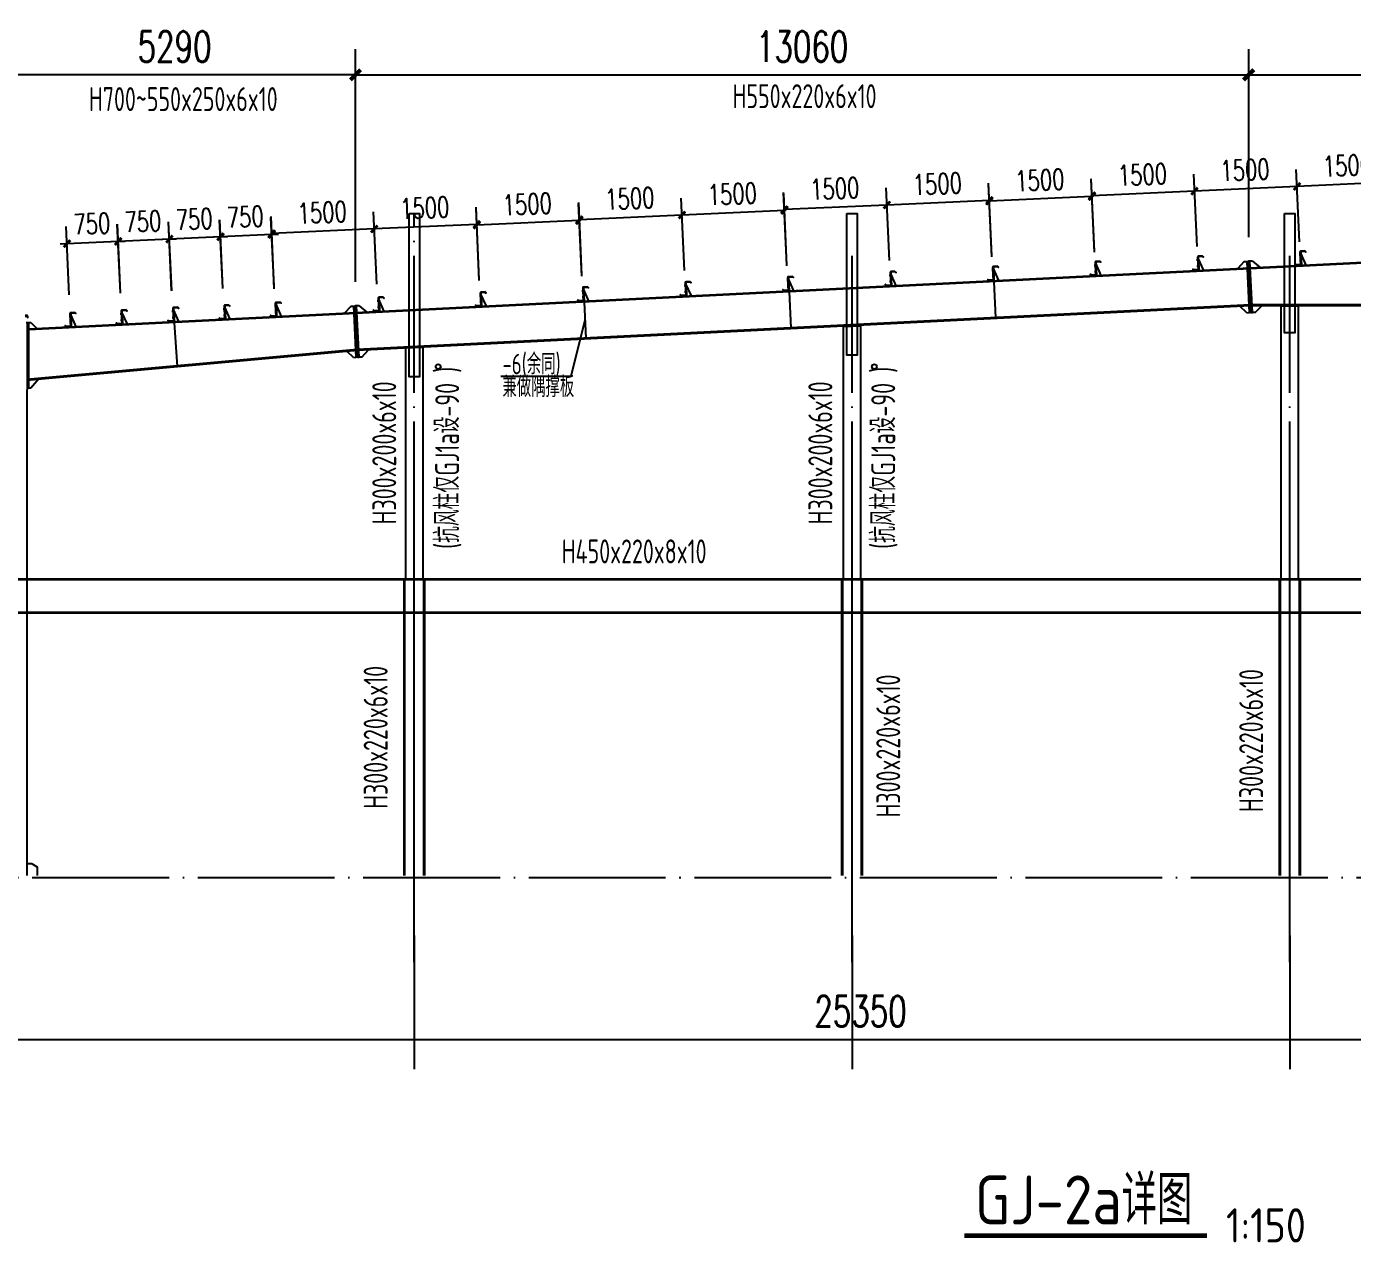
# Model space of a CAD drawing. Extents: x 180850 to 1399066, y 48356 to 327880.
# Drawn here: x 1297650 to 1317035, y 155174 to 172942 of the extents above; entities that cross this region are included whole.
import ezdxf

# ---------------------------------------------------------------- set-up
doc = ezdxf.new("R2010")
doc.units = 0
doc.header["$LTSCALE"] = 1000
doc.linetypes.add('DOTE', pattern=[2.42, 2, -0.2, 0.02, -0.2])
for name, color, linetype in [('ADIM', 3, 'Continuous'), ('AXIS', 3, 'Continuous'), ('DOTE', 1, 'Continuous'), ('GL', 150, 'Continuous'), ('GZ', 50, 'Continuous'), ('LT', 181, 'Continuous'), ('PZ', 202, 'Continuous'), ('TEXT', 7, 'Continuous'), ('天沟', 2, 'Continuous')]:
    doc.layers.add(name, color=color, linetype=linetype)
doc.styles.add('_TCH_DIM_T3', font='SIMPLEX', dxfattribs={"width": 0.705882, "bigfont": 'GBCBIG'})
doc.styles.get("Standard").update_dxf_attribs({"font": 'gbenor.shx', "bigfont": 'gbcbig.shx'})
doc.styles.add('TSSD_Norm', font='tssdeng.shx', dxfattribs={"bigfont": 'hztxt.shx'})
doc.dimstyles.new('_TCH_ARCH&&150', dxfattribs={"dimtxt": 446.25, "dimasz": 150, "dimexe": 375, "dimexo": 450, "dimgap": 189.375, "dimtad": 1, "dimdec": 0, "dimzin": 0, "dimdsep": 46, "dimtxsty": '_TCH_DIM_T3', "dimblk": 'ARCHTICK', "dimcen": 0.09, "dimclrd": 3, "dimclre": 3, "dimclrt": 7, "dimazin": 2, "dimtfac": 1, "dimtdec": 0, "dimtix": 1, "dimtmove": 2, "dimatfit": 3, "dimfxl": 1, "dimtolj": 1, "dimtzin": 0, "dimarcsym": 0})
doc.dimstyles.new('TCH_100_1', dxfattribs={"dimtxt": 297.5, "dimasz": 100, "dimexe": 250, "dimexo": 300, "dimgap": 126.25, "dimtad": 1, "dimdec": 0, "dimzin": 0, "dimdsep": 46, "dimtxsty": '_TCH_DIM_T3', "dimblk": 'ARCHTICK', "dimcen": 0.09, "dimclrd": 126, "dimclre": 126, "dimclrt": 7, "dimazin": 2, "dimtfac": 1, "dimtdec": 0, "dimtix": 1, "dimtmove": 2, "dimatfit": 3, "dimfxl": 1, "dimtolj": 1, "dimtzin": 0, "dimarcsym": 0})

# ---------------------------------------------------------------- blocks, each defined once
blk = doc.blocks.new('_ArchTick')
at = {"color": 0, "linetype": 'ByBlock', "const_width": 0.4}
blk.add_lwpolyline([(-0.5, -0.5), (0.5, 0.5)], dxfattribs=at)
blk = doc.blocks.new('*D1396')
at = {"color": 3, "linetype": 'ByBlock', "lineweight": -2, "transparency": 16777216}
for p, q in [((1302459, 169209), (1302459, 172612)), ((1315518, 169862), (1315518, 172612)), ((1302459, 172237), (1315518, 172237))]:
    blk.add_line(p, q, dxfattribs=at)
at = {"layer": 'Defpoints', "color": 0, "linetype": 'ByBlock', "transparency": 16777216}
for p in [(1315518, 172237), (1315518, 169412), (1302459, 168759)]:
    blk.add_point(p, dxfattribs=at)
at = {"color": 3, "linetype": 'ByBlock', "lineweight": -2, "transparency": 16777216, "xscale": 150, "yscale": 150, "zscale": 150, "rotation": 180}
blk.add_blockref('_ArchTick', (1302459, 172237), dxfattribs=at)
at = {"color": 3, "linetype": 'ByBlock', "lineweight": -2, "transparency": 16777216, "xscale": 150, "yscale": 150, "zscale": 150}
blk.add_blockref('_ArchTick', (1315518, 172237), dxfattribs=at)
at = {"color": 7, "linetype": 'ByBlock', "transparency": 16777216, "insert": (1308989, 172649), "char_height": 446.2, "attachment_point": 5, "style": '_TCH_DIM_T3'}
blk.add_mtext('\\A1;13060', dxfattribs=at)
blk = doc.blocks.new('*D1397')
at = {"color": 3, "linetype": 'ByBlock', "lineweight": -2, "transparency": 16777216}
for p, q in [((1315518, 169862), (1315518, 172612)), ((1322518, 170730), (1322518, 172612)), ((1315518, 172237), (1322518, 172237))]:
    blk.add_line(p, q, dxfattribs=at)
at = {"layer": 'Defpoints', "color": 0, "linetype": 'ByBlock', "transparency": 16777216}
for p in [(1322518, 172237), (1322518, 170280), (1315518, 169412)]:
    blk.add_point(p, dxfattribs=at)
at = {"color": 3, "linetype": 'ByBlock', "lineweight": -2, "transparency": 16777216, "xscale": 150, "yscale": 150, "zscale": 150, "rotation": 180}
blk.add_blockref('_ArchTick', (1315518, 172237), dxfattribs=at)
at = {"color": 3, "linetype": 'ByBlock', "lineweight": -2, "transparency": 16777216, "xscale": 150, "yscale": 150, "zscale": 150}
blk.add_blockref('_ArchTick', (1322518, 172237), dxfattribs=at)
at = {"color": 7, "linetype": 'ByBlock', "transparency": 16777216, "insert": (1319018, 172649), "char_height": 446.2, "attachment_point": 5, "style": '_TCH_DIM_T3'}
blk.add_mtext('\\A1;7000', dxfattribs=at)
blk = doc.blocks.new('*D1401')
at = {"color": 126, "linetype": 'ByBlock', "lineweight": -2, "transparency": 16777216}
for p, q in [((1316261, 169796), (1316213, 170855)), ((1317759, 169863), (1317711, 170922)), ((1317723, 170672), (1316224, 170605))]:
    blk.add_line(p, q, dxfattribs=at)
at = {"layer": 'Defpoints', "color": 0, "linetype": 'ByBlock', "transparency": 16777216}
for p in [(1316224, 170605), (1316274, 169497, 0), (1317773, 169564, 0)]:
    blk.add_point(p, dxfattribs=at)
at = {"color": 126, "linetype": 'ByBlock', "lineweight": -2, "transparency": 16777216}
for p, xscale, yscale, zscale, rotation in [((1316224, 170605), 99.99999999999999, 99.99999999999999, 99.99999999999999, 182.5815654334648), ((1317723, 170672), 100, 100, 100, 2.581565433464812)]:
    blk.add_blockref('_ArchTick', p, dxfattribs=dict(at, xscale=xscale, yscale=yscale, zscale=zscale, rotation=rotation))
at = {"color": 7, "linetype": 'ByBlock', "transparency": 16777216, "insert": (1316961, 170913), "char_height": 297.5, "attachment_point": 5, "rotation": 2.5816, "style": '_TCH_DIM_T3'}
blk.add_mtext('\\A1;1500', dxfattribs=at)
blk = doc.blocks.new('*D1403')
at = {"color": 126, "linetype": 'ByBlock', "lineweight": -2, "transparency": 16777216}
for p, q in [((1311764, 169579), (1311716, 170639)), ((1313262, 169646), (1313214, 170707)), ((1313226, 170457), (1311727, 170389))]:
    blk.add_line(p, q, dxfattribs=at)
at = {"layer": 'Defpoints', "color": 0, "linetype": 'ByBlock', "transparency": 16777216}
for p in [(1311727, 170389), (1311777, 169280, 0), (1313276, 169347, 0)]:
    blk.add_point(p, dxfattribs=at)
at = {"color": 126, "linetype": 'ByBlock', "lineweight": -2, "transparency": 16777216}
for p, xscale, yscale, zscale, rotation in [((1311727, 170389), 99.99999999999999, 99.99999999999999, 99.99999999999999, 182.5815654334648), ((1313226, 170457), 100, 100, 100, 2.581565433464812)]:
    blk.add_blockref('_ArchTick', p, dxfattribs=dict(at, xscale=xscale, yscale=yscale, zscale=zscale, rotation=rotation))
at = {"color": 7, "linetype": 'ByBlock', "transparency": 16777216, "insert": (1312464, 170698), "char_height": 297.5, "attachment_point": 5, "rotation": 2.5816, "style": '_TCH_DIM_T3'}
blk.add_mtext('\\A1;1500', dxfattribs=at)
blk = doc.blocks.new('*D1404')
at = {"color": 126, "linetype": 'ByBlock', "lineweight": -2, "transparency": 16777216}
for p, q in [((1311763, 169592), (1311715, 170652)), ((1310264, 169525), (1310217, 170584)), ((1311726, 170402), (1310228, 170334))]:
    blk.add_line(p, q, dxfattribs=at)
at = {"layer": 'Defpoints', "color": 0, "linetype": 'ByBlock', "transparency": 16777216}
for p in [(1310228, 170334), (1311777, 169293, 0), (1310278, 169226, 0)]:
    blk.add_point(p, dxfattribs=at)
at = {"color": 126, "linetype": 'ByBlock', "lineweight": -2, "transparency": 16777216}
for p, xscale, yscale, zscale, rotation in [((1310228, 170334), 99.99999999999999, 99.99999999999999, 99.99999999999999, 182.5815654334648), ((1311726, 170402), 100, 100, 100, 2.581565433464812)]:
    blk.add_blockref('_ArchTick', p, dxfattribs=dict(at, xscale=xscale, yscale=yscale, zscale=zscale, rotation=rotation))
at = {"color": 7, "linetype": 'ByBlock', "transparency": 16777216, "insert": (1310965, 170643), "char_height": 297.5, "attachment_point": 5, "rotation": 2.5816, "style": '_TCH_DIM_T3'}
blk.add_mtext('\\A1;1500', dxfattribs=at)
blk = doc.blocks.new('*D1405')
at = {"color": 126, "linetype": 'ByBlock', "lineweight": -2, "transparency": 16777216}
for p, q in [((1308766, 169459), (1308718, 170517)), ((1310264, 169525), (1310217, 170584)), ((1310228, 170334), (1308730, 170267))]:
    blk.add_line(p, q, dxfattribs=at)
at = {"layer": 'Defpoints', "color": 0, "linetype": 'ByBlock', "transparency": 16777216}
for p in [(1308730, 170267), (1308779, 169159, 0), (1310278, 169226, 0)]:
    blk.add_point(p, dxfattribs=at)
at = {"color": 126, "linetype": 'ByBlock', "lineweight": -2, "transparency": 16777216}
for p, xscale, yscale, zscale, rotation in [((1310228, 170334), 100, 100, 100, 2.581565433464812), ((1308730, 170267), 99.99999999999999, 99.99999999999999, 99.99999999999999, 182.5815654334648)]:
    blk.add_blockref('_ArchTick', p, dxfattribs=dict(at, xscale=xscale, yscale=yscale, zscale=zscale, rotation=rotation))
at = {"color": 7, "linetype": 'ByBlock', "transparency": 16777216, "insert": (1309466, 170575), "char_height": 297.5, "attachment_point": 5, "rotation": 2.5816, "style": '_TCH_DIM_T3'}
blk.add_mtext('\\A1;1500', dxfattribs=at)
blk = doc.blocks.new('*D1406')
at = {"color": 126, "linetype": 'ByBlock', "lineweight": -2, "transparency": 16777216}
for p, q in [((1307268, 169379), (1307220, 170436)), ((1308767, 169446), (1308719, 170504)), ((1308730, 170254), (1307232, 170187))]:
    blk.add_line(p, q, dxfattribs=at)
at = {"layer": 'Defpoints', "color": 0, "linetype": 'ByBlock', "transparency": 16777216}
for p in [(1307232, 170187), (1307282, 169079, 0), (1308780, 169146, 0)]:
    blk.add_point(p, dxfattribs=at)
at = {"color": 126, "linetype": 'ByBlock', "lineweight": -2, "transparency": 16777216}
for p, xscale, yscale, zscale, rotation in [((1307232, 170187), 99.99999999999999, 99.99999999999999, 99.99999999999999, 182.5815654334648), ((1308730, 170254), 100, 100, 100, 2.581565433464812)]:
    blk.add_blockref('_ArchTick', p, dxfattribs=dict(at, xscale=xscale, yscale=yscale, zscale=zscale, rotation=rotation))
at = {"color": 7, "linetype": 'ByBlock', "transparency": 16777216, "insert": (1307968, 170495), "char_height": 297.5, "attachment_point": 5, "rotation": 2.5816, "style": '_TCH_DIM_T3'}
blk.add_mtext('\\A1;1500', dxfattribs=at)
blk = doc.blocks.new('*D1407')
at = {"color": 126, "linetype": 'ByBlock', "lineweight": -2, "transparency": 16777216}
for p, q in [((1299022, 169053), (1298977, 170052)), ((1299772, 169082), (1299726, 170086)), ((1299738, 169836), (1298988, 169802)), ((1299738, 169836), (1299837, 169840)), ((1298988, 169802), (1298888, 169798))]:
    blk.add_line(p, q, dxfattribs=at)
at = {"layer": 'Defpoints', "color": 0, "linetype": 'ByBlock', "transparency": 16777216}
for p in [(1298988, 169802), (1299036, 168754, 0), (1299785, 168782, 0)]:
    blk.add_point(p, dxfattribs=at)
at = {"color": 126, "linetype": 'ByBlock', "lineweight": -2, "transparency": 16777216, "xscale": 100, "yscale": 100, "zscale": 100}
for p, rotation in [((1298988, 169802), 2.58156543513405), ((1299738, 169836), 182.581565435134)]:
    blk.add_blockref('_ArchTick', p, dxfattribs=dict(at, rotation=rotation))
at = {"color": 7, "linetype": 'ByBlock', "transparency": 16777216, "insert": (1299351, 170094), "char_height": 297.5, "attachment_point": 5, "rotation": 2.5816, "style": '_TCH_DIM_T3'}
blk.add_mtext('\\A1;750', dxfattribs=at)
blk = doc.blocks.new('*D1408')
at = {"color": 126, "linetype": 'ByBlock', "lineweight": -2, "transparency": 16777216}
for p, q in [((1298275, 169020), (1298230, 170018)), ((1299025, 169048), (1298979, 170052)), ((1298241, 169768), (1298141, 169764)), ((1298991, 169802), (1298241, 169768)), ((1298991, 169802), (1299091, 169807))]:
    blk.add_line(p, q, dxfattribs=at)
at = {"layer": 'Defpoints', "color": 0, "linetype": 'ByBlock', "transparency": 16777216}
for p in [(1298241, 169768), (1298289, 168720, 0), (1299038, 168748, 0)]:
    blk.add_point(p, dxfattribs=at)
at = {"color": 126, "linetype": 'ByBlock', "lineweight": -2, "transparency": 16777216, "xscale": 100, "yscale": 100, "zscale": 100}
for p, rotation in [((1298241, 169768), 2.58156543513405), ((1298991, 169802), 182.581565435134)]:
    blk.add_blockref('_ArchTick', p, dxfattribs=dict(at, rotation=rotation))
at = {"color": 7, "linetype": 'ByBlock', "transparency": 16777216, "insert": (1298604, 170060), "char_height": 297.5, "attachment_point": 5, "rotation": 2.5816, "style": '_TCH_DIM_T3'}
blk.add_mtext('\\A1;750', dxfattribs=at)
blk = doc.blocks.new('*D1409')
at = {"color": 3, "linetype": 'ByBlock', "lineweight": -2, "transparency": 16777216}
for p, q in [((1297168, 169565), (1297168, 172612)), ((1302459, 169209), (1302459, 172612)), ((1302459, 172237), (1297168, 172237))]:
    blk.add_line(p, q, dxfattribs=at)
at = {"layer": 'Defpoints', "color": 0, "linetype": 'ByBlock', "transparency": 16777216}
for p in [(1297168, 172237), (1297168, 169115), (1302459, 168759)]:
    blk.add_point(p, dxfattribs=at)
at = {"color": 3, "linetype": 'ByBlock', "lineweight": -2, "transparency": 16777216, "xscale": 150, "yscale": 150, "zscale": 150, "rotation": 180}
blk.add_blockref('_ArchTick', (1297168, 172237), dxfattribs=at)
at = {"color": 3, "linetype": 'ByBlock', "lineweight": -2, "transparency": 16777216, "xscale": 150, "yscale": 150, "zscale": 150}
blk.add_blockref('_ArchTick', (1302459, 172237), dxfattribs=at)
at = {"color": 7, "linetype": 'ByBlock', "transparency": 16777216, "insert": (1299814, 172649), "char_height": 446.2, "attachment_point": 5, "style": '_TCH_DIM_T3'}
blk.add_mtext('\\A1;5290', dxfattribs=at)
blk = doc.blocks.new('*D1410')
at = {"color": 126, "linetype": 'ByBlock', "lineweight": -2, "transparency": 16777216}
for p, q in [((1314762, 169728), (1314714, 170787)), ((1316261, 169795), (1316213, 170855)), ((1316224, 170605), (1314726, 170537))]:
    blk.add_line(p, q, dxfattribs=at)
at = {"layer": 'Defpoints', "color": 0, "linetype": 'ByBlock', "transparency": 16777216}
for p in [(1314726, 170537), (1316274, 169495, 0), (1314776, 169429, 0)]:
    blk.add_point(p, dxfattribs=at)
at = {"color": 126, "linetype": 'ByBlock', "lineweight": -2, "transparency": 16777216, "xscale": 100, "yscale": 100, "zscale": 100}
for p, rotation in [((1314726, 170537), 182.581565435134), ((1316224, 170605), 2.581565435134037)]:
    blk.add_blockref('_ArchTick', p, dxfattribs=dict(at, rotation=rotation))
at = {"color": 7, "linetype": 'ByBlock', "transparency": 16777216, "insert": (1315463, 170846), "char_height": 297.5, "attachment_point": 5, "rotation": 2.5816, "style": '_TCH_DIM_T3'}
blk.add_mtext('\\A1;1500', dxfattribs=at)
blk = doc.blocks.new('*D1411')
at = {"color": 126, "linetype": 'ByBlock', "lineweight": -2, "transparency": 16777216}
for p, q in [((1314762, 169728), (1314714, 170787)), ((1313264, 169661), (1313216, 170719)), ((1314726, 170537), (1313227, 170470))]:
    blk.add_line(p, q, dxfattribs=at)
at = {"layer": 'Defpoints', "color": 0, "linetype": 'ByBlock', "transparency": 16777216}
for p in [(1313227, 170470), (1313277, 169362, 0), (1314776, 169429, 0)]:
    blk.add_point(p, dxfattribs=at)
at = {"color": 126, "linetype": 'ByBlock', "lineweight": -2, "transparency": 16777216, "xscale": 100, "yscale": 100, "zscale": 100}
for p, rotation in [((1314726, 170537), 2.581565435134037), ((1313227, 170470), 182.581565435134)]:
    blk.add_blockref('_ArchTick', p, dxfattribs=dict(at, rotation=rotation))
at = {"color": 7, "linetype": 'ByBlock', "transparency": 16777216, "insert": (1313964, 170778), "char_height": 297.5, "attachment_point": 5, "rotation": 2.5816, "style": '_TCH_DIM_T3'}
blk.add_mtext('\\A1;1500', dxfattribs=at)
blk = doc.blocks.new('A$C3A585300')
at = {"layer": 'LT', "color": 1, "linetype": 'Continuous'}
for p, q in [((98, 153, -5), (58, 151, -5)), ((98, 153, -5), (58, 151, -5)), ((103, 62, -5), (63, 60, -5)), ((103, 62, -5), (63, 60, -5))]:
    blk.add_line(p, q, dxfattribs=at)
at = {"layer": 'LT', "elevation": -5}
blk.add_lwpolyline([(76, 197, -0.414214), (85, 207), (141, 210), (155, 197), (157, 199), (142, 213), (82, 210, 0.414214), (72, 200), (81, 23, -0.414214), (72, 12), (16, 10), (2, 22), (0, 20), (15, 6), (75, 9, 0.414214), (84, 20), (76, 197)], format="xyb", dxfattribs=at)
at = {"layer": 'LT', "elevation": -1}
for points in [[(76, 192), (82, 192), (91, 0), (85, 0)], [(82, 182), (91, 0), (161, 4)]]:
    blk.add_lwpolyline(points, close=True, dxfattribs=at)
at = {"layer": 'LT', "color": 1, "linetype": 'Continuous'}
for points in [[(75, 140, -5), (74, 164, -5), (84, 140, -5), (83, 165, -5)], [(75, 140, -5), (74, 164, -5), (84, 140, -5), (83, 165, -5)], [(79, 73, -5), (80, 48, -5), (88, 73, -5), (89, 49, -5)], [(79, 73, -5), (80, 48, -5), (88, 73, -5), (89, 49, -5)]]:
    blk.add_solid(points, dxfattribs=at)
blk = doc.blocks.new('*D1370')
at = {"color": 126, "linetype": 'ByBlock', "lineweight": -2, "transparency": 16777216}
for p, q in [((1304269, 169229), (1304222, 170288)), ((1305768, 169296), (1305720, 170356)), ((1305731, 170106), (1304233, 170039))]:
    blk.add_line(p, q, dxfattribs=at)
at = {"layer": 'Defpoints', "color": 0, "linetype": 'ByBlock', "transparency": 16777216}
for p in [(1304233, 170039), (1304283, 168929, 0), (1305781, 168996, 0)]:
    blk.add_point(p, dxfattribs=at)
at = {"color": 126, "linetype": 'ByBlock', "lineweight": -2, "transparency": 16777216}
for p, xscale, yscale, zscale, rotation in [((1304233, 170039), 99.99999999999999, 99.99999999999999, 99.99999999999999, 182.5815654334648), ((1305731, 170106), 100, 100, 100, 2.581565433464812)]:
    blk.add_blockref('_ArchTick', p, dxfattribs=dict(at, xscale=xscale, yscale=yscale, zscale=zscale, rotation=rotation))
at = {"color": 7, "linetype": 'ByBlock', "transparency": 16777216, "insert": (1304970, 170347), "char_height": 297.5, "attachment_point": 5, "rotation": 2.5816, "style": '_TCH_DIM_T3'}
blk.add_mtext('\\A1;1500', dxfattribs=at)
blk = doc.blocks.new('*D1371')
at = {"color": 126, "linetype": 'ByBlock', "lineweight": -2, "transparency": 16777216}
for p, q in [((1302770, 169175), (1302723, 170234)), ((1304269, 169242), (1304221, 170301)), ((1304232, 170051), (1302734, 169984))]:
    blk.add_line(p, q, dxfattribs=at)
at = {"layer": 'Defpoints', "color": 0, "linetype": 'ByBlock', "transparency": 16777216}
for p in [(1302734, 169984), (1302784, 168875, 0), (1304282, 168942, 0)]:
    blk.add_point(p, dxfattribs=at)
at = {"color": 126, "linetype": 'ByBlock', "lineweight": -2, "transparency": 16777216}
for p, xscale, yscale, zscale, rotation in [((1302734, 169984), 99.99999999999999, 99.99999999999999, 99.99999999999999, 182.5815654334648), ((1304232, 170051), 100, 100, 100, 2.581565433464812)]:
    blk.add_blockref('_ArchTick', p, dxfattribs=dict(at, xscale=xscale, yscale=yscale, zscale=zscale, rotation=rotation))
at = {"color": 7, "linetype": 'ByBlock', "transparency": 16777216, "insert": (1303471, 170292), "char_height": 297.5, "attachment_point": 5, "rotation": 2.5816, "style": '_TCH_DIM_T3'}
blk.add_mtext('\\A1;1500', dxfattribs=at)
blk = doc.blocks.new('*D1372')
at = {"color": 126, "linetype": 'ByBlock', "lineweight": -2, "transparency": 16777216}
for p, q in [((1302770, 169175), (1302723, 170234)), ((1301272, 169108), (1301224, 170166)), ((1302734, 169984), (1301235, 169916))]:
    blk.add_line(p, q, dxfattribs=at)
at = {"layer": 'Defpoints', "color": 0, "linetype": 'ByBlock', "transparency": 16777216}
for p in [(1301235, 169916), (1302784, 168875, 0), (1301285, 168808, 0)]:
    blk.add_point(p, dxfattribs=at)
at = {"color": 126, "linetype": 'ByBlock', "lineweight": -2, "transparency": 16777216}
for p, xscale, yscale, zscale, rotation in [((1302734, 169984), 100, 100, 100, 2.581565433464812), ((1301235, 169916), 99.99999999999999, 99.99999999999999, 99.99999999999999, 182.5815654334648)]:
    blk.add_blockref('_ArchTick', p, dxfattribs=dict(at, xscale=xscale, yscale=yscale, zscale=zscale, rotation=rotation))
at = {"color": 7, "linetype": 'ByBlock', "transparency": 16777216, "insert": (1301972, 170225), "char_height": 297.5, "attachment_point": 5, "rotation": 2.5816, "style": '_TCH_DIM_T3'}
blk.add_mtext('\\A1;1500', dxfattribs=at)
blk = doc.blocks.new('*D1373')
at = {"color": 126, "linetype": 'ByBlock', "lineweight": -2, "transparency": 16777216}
for p, q in [((1307268, 169378), (1307220, 170436)), ((1305770, 169311), (1305722, 170369)), ((1307232, 170187), (1305733, 170119))]:
    blk.add_line(p, q, dxfattribs=at)
at = {"layer": 'Defpoints', "color": 0, "linetype": 'ByBlock', "transparency": 16777216}
for p in [(1305733, 170119), (1307282, 169078, 0), (1305783, 169011, 0)]:
    blk.add_point(p, dxfattribs=at)
at = {"color": 126, "linetype": 'ByBlock', "lineweight": -2, "transparency": 16777216, "xscale": 100, "yscale": 100, "zscale": 100}
for p, rotation in [((1307232, 170187), 2.581565435134037), ((1305733, 170119), 182.581565435134)]:
    blk.add_blockref('_ArchTick', p, dxfattribs=dict(at, rotation=rotation))
at = {"color": 7, "linetype": 'ByBlock', "transparency": 16777216, "insert": (1306470, 170428), "char_height": 297.5, "attachment_point": 5, "rotation": 2.5816, "style": '_TCH_DIM_T3'}
blk.add_mtext('\\A1;1500', dxfattribs=at)
blk = doc.blocks.new('*D1366')
at = {"color": 126, "linetype": 'ByBlock', "lineweight": -2, "transparency": 16777216}
for p, q in [((1300518, 169121), (1300473, 170119)), ((1301268, 169149), (1301222, 170153)), ((1300484, 169870), (1300385, 169865)), ((1301234, 169903), (1300484, 169870)), ((1301234, 169903), (1301334, 169908))]:
    blk.add_line(p, q, dxfattribs=at)
at = {"layer": 'Defpoints', "color": 0, "linetype": 'ByBlock', "transparency": 16777216}
for p in [(1300484, 169870), (1301281, 168850, 0), (1300532, 168821, 0)]:
    blk.add_point(p, dxfattribs=at)
at = {"color": 126, "linetype": 'ByBlock', "lineweight": -2, "transparency": 16777216, "xscale": 100, "yscale": 100, "zscale": 100}
for p, rotation in [((1300484, 169870), 2.58156543513405), ((1301234, 169903), 182.581565435134)]:
    blk.add_blockref('_ArchTick', p, dxfattribs=dict(at, rotation=rotation))
at = {"color": 7, "linetype": 'ByBlock', "transparency": 16777216, "insert": (1300847, 170161), "char_height": 297.5, "attachment_point": 5, "rotation": 2.5816, "style": '_TCH_DIM_T3'}
blk.add_mtext('\\A1;750', dxfattribs=at)
blk = doc.blocks.new('*D1367')
at = {"color": 126, "linetype": 'ByBlock', "lineweight": -2, "transparency": 16777216}
for p, q in [((1299771, 169087), (1299726, 170086)), ((1300521, 169116), (1300476, 170119)), ((1299738, 169836), (1299638, 169831)), ((1300487, 169870), (1299738, 169836)), ((1300487, 169870), (1300587, 169874))]:
    blk.add_line(p, q, dxfattribs=at)
at = {"layer": 'Defpoints', "color": 0, "linetype": 'ByBlock', "transparency": 16777216}
for p in [(1299738, 169836), (1299785, 168788, 0), (1300534, 168816, 0)]:
    blk.add_point(p, dxfattribs=at)
at = {"color": 126, "linetype": 'ByBlock', "lineweight": -2, "transparency": 16777216, "xscale": 100, "yscale": 100, "zscale": 100}
for p, rotation in [((1299738, 169836), 2.58156543513405), ((1300487, 169870), 182.581565435134)]:
    blk.add_blockref('_ArchTick', p, dxfattribs=dict(at, rotation=rotation))
at = {"color": 7, "linetype": 'ByBlock', "transparency": 16777216, "insert": (1300100, 170127), "char_height": 297.5, "attachment_point": 5, "rotation": 2.5816, "style": '_TCH_DIM_T3'}
blk.add_mtext('\\A1;750', dxfattribs=at)
blk = doc.blocks.new('*D1415')
at = {"color": 3, "lineweight": -2, "transparency": 16777216}
for p, q in [((1297168, 160084), (1297168, 157766)), ((1322518, 160059), (1322518, 157766)), ((1297168, 158141), (1322518, 158141))]:
    blk.add_line(p, q, dxfattribs=at)
at = {"layer": 'Defpoints', "color": 0, "transparency": 16777216}
for p in [(1297168, 160534), (1322518, 160509, -1), (1322518, 158141)]:
    blk.add_point(p, dxfattribs=at)
at = {"color": 3, "lineweight": -2, "transparency": 16777216, "xscale": 150, "yscale": 150, "zscale": 150, "rotation": 180}
blk.add_blockref('_ArchTick', (1297168, 158141), dxfattribs=at)
at = {"color": 3, "lineweight": -2, "transparency": 16777216, "xscale": 150, "yscale": 150, "zscale": 150}
blk.add_blockref('_ArchTick', (1322518, 158141), dxfattribs=at)
at = {"color": 7, "transparency": 16777216, "insert": (1309843, 158553), "char_height": 446.2, "attachment_point": 5, "style": '_TCH_DIM_T3'}
blk.add_mtext('\\A1;25350', dxfattribs=at)

msp = doc.modelspace()

# ---------------------------------------------------------------- linework, layer by layer
for p, q in [((1315545.92, 168862.39, -0.86), (1315518.45, 169411.7, -0.86)), ((1308797.83, 169063.65, -0.86), (1308824.1, 168538.3, -0.65)), ((1311791.31, 169213.33, -0.86), (1311817.58, 168687.99, -1.03)), ((1305801.35, 168913.83, -0.86), (1305827.62, 168388.47, -0.28)), ((1302486.13, 168209.4, -0.86), (1302458.66, 168758.71, -0.86)), ((1299810.17, 168614.27, -0.86), (1299851.1, 167973.81, -0.86))]:
    msp.add_line(p, q)
for centre in [(1303668.7, 167971.46, 3.21), (1310044.2, 167971.46, 3.21)]:
    msp.add_circle(centre, 36.59)
at = {"layer": 'ADIM', "const_width": 70, "elevation": 7.88}
msp.add_lwpolyline([(1311360.76, 155273), (1314906.24, 155273)], dxfattribs=at)
at = {"layer": 'AXIS'}
for p, q in [((1305814.48, 168651.15, -0.57), (1305609.72, 167828.37, -20.55)), ((1305609.72, 167828.37, -20.55), (1304583.63, 167828.37, -20.55)), ((1303318.45, 159658.7, -0.86), (1303318.45, 157707.26, -0.86)), ((1309718.45, 159658.7, -0.86), (1309718.45, 157707.26, -0.86)), ((1316118.45, 159658.7, -0.86), (1316118.45, 157707.26, -0.86))]:
    msp.add_line(p, q, dxfattribs=at)
at = {"layer": 'DOTE', "linetype": 'DOTE'}
for p, q in [((1303318.45, 160329, -0.82), (1303318.45, 170216.17, -0.82)), ((1309718.45, 160329, -0.82), (1309718.45, 169691, -0.82)), ((1316118.45, 160329, -0.82), (1316118.45, 169691, -0.82)), ((1295313.41, 160508.7, -0.86), (1349331.5, 160508.7, -0.86))]:
    msp.add_line(p, q, dxfattribs=at)
at = {"layer": 'DOTE'}
for p, q in [((1303318.46, 159268.7, -1.72), (1303318.45, 165232.86, -0.86)), ((1309718.46, 159268.7, -1.72), (1309718.45, 165232.86, -0.86)), ((1316118.45, 159268.7, -1), (1316118.45, 165232.86, -0.14))]:
    msp.add_line(p, q, dxfattribs=at)
at = {"layer": 'GL'}
for p, q in [((1322518.45, 169761.7, -0.86), (1297684.54, 168520.01, -0.86)), ((1322518.45, 169749.69, -0.86), (1297684.54, 168507.99, -0.86)), ((1315545.32, 168874.39, -1.5), (1302485.53, 168221.35, 0.14)), ((1315545.92, 168862.39, -1.5), (1302486.13, 168209.4, 0.14)), ((1322291.15, 168872.23, -4.17), (1315545.3, 168874.84, -0.11)), ((1322291.15, 168861.04, -2.92), (1315545.92, 168862.39, -0.86)), ((1302484.65, 168221.31, -0.86), (1297654.54, 167782.83, 7.33)), ((1302484.65, 168221.31, -0.86), (1297654.54, 167782.83, 7.33)), ((1302486.13, 168209.4, -0.86), (1297654.54, 167770.74, 7.33)), ((1302486.13, 168209.4, -0.86), (1297654.54, 167770.74, 7.33)), ((1322518.49, 164868.72, -1.05), (1297172.45, 164868.7, 0.89)), ((1322518.5, 164858.72, -1.05), (1297172.45, 164858.7, 0.89)), ((1322518.5, 164378.72, -1.05), (1297172.46, 164378.7, 0.89)), ((1322518.49, 164368.72, -1.05), (1297172.46, 164368.7, 0.89))]:
    msp.add_line(p, q, dxfattribs=at)
at = {"layer": 'GZ'}
for p, q in [((1297658.45, 160533.7, 3.16), (1297658.54, 167610, -0.57)), ((1297658.45, 160533.7, 3.16), (1297658.54, 167610, -0.57)), ((1303168.46, 160533.7, 2.3), (1303168.45, 164868.71, 3.68)), ((1303182.46, 160533.7, 2.3), (1303182.45, 164868.71, 3.72)), ((1303454.45, 164868.71, -0.86), (1303454.46, 160533.7, -1.71)), ((1303468.45, 164868.71, -0.86), (1303468.46, 160533.7, -1.71)), ((1309568.46, 160533.7, 2.3), (1309568.45, 164868.71, 3.68)), ((1309582.46, 160533.7, 2.3), (1309582.45, 164868.71, 3.72)), ((1309854.45, 164868.71, -0.86), (1309854.46, 160533.7, -1.71)), ((1309868.45, 164868.71, -0.86), (1309868.46, 160533.7, -1.71)), ((1315968.45, 160533.7, 3.02), (1315968.45, 164868.71, 4.4)), ((1315982.45, 160533.7, 3.02), (1315982.45, 164868.71, 4.44)), ((1316254.45, 164868.71, -0.14), (1316254.45, 160533.7, -1)), ((1316268.45, 164868.71, -0.14), (1316268.45, 160533.7, -1))]:
    msp.add_line(p, q, dxfattribs=at)
at = {"layer": 'GZ', "elevation": 0.04}
for points in [[(1303243.48, 170208.64), (1303393.48, 170208.64), (1303393.48, 167824.23), (1303243.48, 167824.23)], [(1309643.48, 170208.64), (1309793.48, 170208.64), (1309793.48, 168137.73), (1309643.48, 168137.73)], [(1316043.48, 170208.64), (1316193.48, 170208.64), (1316193.48, 168464.73), (1316043.48, 168464.73)]]:
    msp.add_lwpolyline(points, close=True, dxfattribs=at)
for points in [[(1315993.77, 164868.71), (1315994.04, 168862.56), (1316242.92, 168862.51), (1316243.18, 164868.71)], [(1309593.5, 164868.71), (1309593.52, 168558.53), (1309843.48, 168570.51), (1309843.48, 164868.71)], [(1303193.5, 164868.7), (1303193.52, 168245.03), (1303443.48, 168257.01), (1303443.48, 164868.7)]]:
    msp.add_lwpolyline(points, dxfattribs=at)
at = {"layer": 'LT', "linetype": 'Continuous'}
for p, q in [((1313298.6, 169453.16, -4.86), (1313258.75, 169451.17, -4.86)), ((1313298.6, 169453.16, -4.86), (1313258.75, 169451.17, -4.86)), ((1314796.73, 169528.07, -4.86), (1314756.88, 169526.07, -4.86)), ((1314796.73, 169528.07, -4.86), (1314756.88, 169526.07, -4.86)), ((1314801.3, 169436.66, -4.86), (1314761.45, 169434.67, -4.86)), ((1314801.3, 169436.66, -4.86), (1314761.45, 169434.67, -4.86)), ((1316294.86, 169602.97, -4.86), (1316255.01, 169600.98, -4.86)), ((1316294.86, 169602.97, -4.86), (1316255.01, 169600.98, -4.86)), ((1316299.43, 169511.57, -4.86), (1316259.58, 169509.57, -4.86)), ((1316299.43, 169511.57, -4.86), (1316259.58, 169509.57, -4.86)), ((1310302.35, 169303.35, -4.86), (1310262.49, 169301.35, -4.86)), ((1310302.35, 169303.35, -4.86), (1310262.49, 169301.35, -4.86)), ((1311800.48, 169378.25, -4.86), (1311760.62, 169376.26, -4.86)), ((1311800.48, 169378.25, -4.86), (1311760.62, 169376.26, -4.86)), ((1311805.05, 169286.85, -4.86), (1311765.19, 169284.85, -4.86)), ((1311805.05, 169286.85, -4.86), (1311765.19, 169284.85, -4.86)), ((1313303.18, 169361.75, -4.86), (1313263.32, 169359.76, -4.86)), ((1313303.18, 169361.75, -4.86), (1313263.32, 169359.76, -4.86)), ((1308804.22, 169228.44, -4.86), (1308764.36, 169226.45, -4.86)), ((1308804.22, 169228.44, -4.86), (1308764.36, 169226.45, -4.86)), ((1308808.79, 169137.03, -4.86), (1308768.93, 169135.04, -4.86)), ((1308808.79, 169137.03, -4.86), (1308768.93, 169135.04, -4.86)), ((1310306.92, 169211.94, -4.86), (1310267.06, 169209.95, -4.86)), ((1310306.92, 169211.94, -4.86), (1310267.06, 169209.95, -4.86))]:
    msp.add_line(p, q, dxfattribs=at)
at = {"layer": 'LT', "elevation": -4.86}
for points in [[(1316272.54, 169646.65, -0.41421356), (1316282.03, 169657.14), (1316337.72, 169659.92), (1316351.84, 169647.15), (1316353.85, 169649.37), (1316338.81, 169662.98), (1316278.89, 169659.98, 0.41421356), (1316269.4, 169649.5), (1316278.24, 169472.72, -0.41421356), (1316268.75, 169462.23), (1316213.06, 169459.45), (1316198.94, 169472.22), (1316196.93, 169470), (1316211.97, 169456.39), (1316271.9, 169459.39, 0.41421356), (1316281.38, 169469.87), (1316272.54, 169646.65)], [(1311778.16, 169421.93, -0.41421356), (1311787.65, 169432.42), (1311843.33, 169435.2), (1311857.45, 169422.43), (1311859.47, 169424.65), (1311844.43, 169438.26), (1311784.5, 169435.27, 0.41421356), (1311775.01, 169424.78), (1311783.85, 169248, -0.41421356), (1311774.36, 169237.51), (1311718.68, 169234.73), (1311704.56, 169247.5), (1311702.54, 169245.28), (1311717.58, 169231.67), (1311777.51, 169234.67, 0.41421356), (1311787, 169245.15), (1311778.16, 169421.93)], [(1313276.29, 169496.84, -0.41421356), (1313285.78, 169507.33), (1313341.46, 169510.11), (1313355.58, 169497.33), (1313357.6, 169499.56), (1313342.55, 169513.17), (1313282.63, 169510.17, 0.41421356), (1313273.14, 169499.69), (1313281.98, 169322.91, -0.41421356), (1313272.49, 169312.42), (1313216.8, 169309.63), (1313202.68, 169322.41), (1313200.67, 169320.19), (1313215.71, 169306.58), (1313275.64, 169309.57, 0.41421356), (1313285.13, 169320.06), (1313276.29, 169496.84)], [(1314774.42, 169571.75, -0.41421356), (1314783.9, 169582.23), (1314839.59, 169585.02), (1314853.71, 169572.24), (1314855.72, 169574.47), (1314840.68, 169588.07), (1314780.76, 169585.08, 0.41421356), (1314771.27, 169574.59), (1314780.11, 169397.81, -0.41421356), (1314770.62, 169387.33), (1314714.93, 169384.54), (1314700.81, 169397.32), (1314698.8, 169395.09), (1314713.84, 169381.48), (1314773.77, 169384.48, 0.41421356), (1314783.25, 169394.97), (1314774.42, 169571.75)], [(1308781.9, 169272.12, -0.41421356), (1308791.39, 169282.61), (1308847.08, 169285.39), (1308861.2, 169272.62), (1308863.21, 169274.84), (1308848.17, 169288.45), (1308788.24, 169285.45, 0.41421356), (1308778.76, 169274.97), (1308787.59, 169098.19, -0.41421356), (1308778.11, 169087.7), (1308722.42, 169084.92), (1308708.3, 169097.69), (1308706.29, 169095.47), (1308721.33, 169081.86), (1308781.25, 169084.85, 0.41421356), (1308790.74, 169095.34), (1308781.9, 169272.12)], [(1310280.03, 169347.03, -0.41421356), (1310289.52, 169357.51), (1310345.21, 169360.3), (1310359.33, 169347.52), (1310361.34, 169349.75), (1310346.3, 169363.36), (1310286.37, 169360.36, 0.41421356), (1310276.88, 169349.87), (1310285.72, 169173.09, -0.41421356), (1310276.24, 169162.61), (1310220.55, 169159.82), (1310206.43, 169172.6), (1310204.41, 169170.37), (1310219.46, 169156.76), (1310279.38, 169159.76, 0.41421356), (1310288.87, 169170.25), (1310280.03, 169347.03)]]:
    msp.add_lwpolyline(points, format="xyb", dxfattribs=at)
at = {"layer": 'LT', "elevation": -0.86}
for points in [[(1316272.79, 169641.66), (1316278.79, 169641.96), (1316288.37, 169450.2), (1316282.38, 169449.9)], [(1316279.29, 169631.97), (1316288.37, 169450.2), (1316358.27, 169453.69)], [(1313276.54, 169491.85), (1313282.53, 169492.14), (1313292.12, 169300.38), (1313286.13, 169300.08)], [(1313283.03, 169482.16), (1313292.12, 169300.38), (1313362.02, 169303.88)], [(1314774.67, 169566.75), (1314780.66, 169567.05), (1314790.25, 169375.29), (1314784.25, 169374.99)], [(1314781.16, 169557.06), (1314790.25, 169375.29), (1314860.14, 169378.79)], [(1308782.15, 169267.13), (1308788.14, 169267.43), (1308797.73, 169075.66), (1308791.74, 169075.37)], [(1308788.64, 169257.44), (1308797.73, 169075.66), (1308867.63, 169079.16)], [(1310280.28, 169342.03), (1310286.27, 169342.33), (1310295.86, 169150.57), (1310289.87, 169150.27)], [(1310286.77, 169332.34), (1310295.86, 169150.57), (1310365.76, 169154.07)], [(1311778.41, 169416.94), (1311784.4, 169417.24), (1311793.99, 169225.48), (1311788, 169225.18)], [(1311784.9, 169407.25), (1311793.99, 169225.48), (1311863.89, 169228.97)]]:
    msp.add_lwpolyline(points, close=True, dxfattribs=at)
at = {"layer": 'LT', "linetype": 'Continuous'}
for points in [[(1313276.14, 169439.78, -4.86), (1313274.91, 169464.24, -4.86), (1313285.13, 169440.22, -4.86), (1313283.9, 169464.68, -4.86)], [(1313276.14, 169439.78, -4.86), (1313274.91, 169464.24, -4.86), (1313285.13, 169440.22, -4.86), (1313283.9, 169464.68, -4.86)], [(1314774.27, 169514.68, -4.86), (1314773.04, 169539.14, -4.86), (1314783.25, 169515.13, -4.86), (1314782.03, 169539.59, -4.86)], [(1314774.27, 169514.68, -4.86), (1314773.04, 169539.14, -4.86), (1314783.25, 169515.13, -4.86), (1314782.03, 169539.59, -4.86)], [(1314777.61, 169447.74, -4.86), (1314778.84, 169423.28, -4.86), (1314786.6, 169448.18, -4.86), (1314787.82, 169423.72, -4.86)], [(1314777.61, 169447.74, -4.86), (1314778.84, 169423.28, -4.86), (1314786.6, 169448.18, -4.86), (1314787.82, 169423.72, -4.86)], [(1316272.39, 169589.59, -4.86), (1316271.17, 169614.05, -4.86), (1316281.38, 169590.04, -4.86), (1316280.16, 169614.5, -4.86)], [(1316272.39, 169589.59, -4.86), (1316271.17, 169614.05, -4.86), (1316281.38, 169590.04, -4.86), (1316280.16, 169614.5, -4.86)], [(1316275.74, 169522.64, -4.86), (1316276.96, 169498.18, -4.86), (1316284.73, 169523.09, -4.86), (1316285.95, 169498.63, -4.86)], [(1316275.74, 169522.64, -4.86), (1316276.96, 169498.18, -4.86), (1316284.73, 169523.09, -4.86), (1316285.95, 169498.63, -4.86)], [(1308781.75, 169215.06, -4.86), (1308780.53, 169239.52, -4.86), (1308790.74, 169215.51, -4.86), (1308789.52, 169239.97, -4.86)], [(1308781.75, 169215.06, -4.86), (1308780.53, 169239.52, -4.86), (1308790.74, 169215.51, -4.86), (1308789.52, 169239.97, -4.86)], [(1310279.88, 169289.96, -4.86), (1310278.66, 169314.42, -4.86), (1310288.87, 169290.41, -4.86), (1310287.65, 169314.87, -4.86)], [(1310279.88, 169289.96, -4.86), (1310278.66, 169314.42, -4.86), (1310288.87, 169290.41, -4.86), (1310287.65, 169314.87, -4.86)], [(1311778.01, 169364.87, -4.86), (1311776.79, 169389.33, -4.86), (1311787, 169365.32, -4.86), (1311785.77, 169389.78, -4.86)], [(1311778.01, 169364.87, -4.86), (1311776.79, 169389.33, -4.86), (1311787, 169365.32, -4.86), (1311785.77, 169389.78, -4.86)], [(1311781.36, 169297.92, -4.86), (1311782.58, 169273.46, -4.86), (1311790.34, 169298.37, -4.86), (1311791.57, 169273.91, -4.86)], [(1311781.36, 169297.92, -4.86), (1311782.58, 169273.46, -4.86), (1311790.34, 169298.37, -4.86), (1311791.57, 169273.91, -4.86)], [(1313279.48, 169372.83, -4.86), (1313280.71, 169348.37, -4.86), (1313288.47, 169373.28, -4.86), (1313289.7, 169348.82, -4.86)], [(1313279.48, 169372.83, -4.86), (1313280.71, 169348.37, -4.86), (1313288.47, 169373.28, -4.86), (1313289.7, 169348.82, -4.86)], [(1308785.1, 169148.11, -4.86), (1308786.32, 169123.65, -4.86), (1308794.09, 169148.56, -4.86), (1308795.31, 169124.1, -4.86)], [(1308785.1, 169148.11, -4.86), (1308786.32, 169123.65, -4.86), (1308794.09, 169148.56, -4.86), (1308795.31, 169124.1, -4.86)], [(1310283.23, 169223.02, -4.86), (1310284.45, 169198.56, -4.86), (1310292.22, 169223.47, -4.86), (1310293.44, 169199.01, -4.86)], [(1310283.23, 169223.02, -4.86), (1310284.45, 169198.56, -4.86), (1310292.22, 169223.47, -4.86), (1310293.44, 169199.01, -4.86)]]:
    msp.add_solid(points, dxfattribs=at)
at = {"layer": 'PZ'}
for p, q in [((1315453.54, 169508.58, -2.86), (1315353.82, 169403.47, -4.88)), ((1315453.54, 169508.58, -2.86), (1315353.82, 169403.47, -4.88)), ((1315453.54, 169508.58, -2.86), (1315493.49, 169510.58, -2.86)), ((1315453.54, 169508.58, -2.86), (1315493.49, 169510.58, -2.86)), ((1315573.39, 169514.57, -2.86), (1315533.44, 169512.58, -2.86)), ((1315573.39, 169514.57, -2.86), (1315533.44, 169512.58, -2.86)), ((1315573.39, 169514.57, -2.86), (1315683.09, 169419.94, -4.88)), ((1315573.39, 169514.57, -2.86), (1315683.09, 169419.94, -4.88)), ((1302393.74, 168855.59, -2.86), (1302294.03, 168750.48, -4.88)), ((1302393.74, 168855.59, -2.86), (1302294.03, 168750.48, -4.88)), ((1302393.74, 168855.59, -2.86), (1302433.69, 168857.59, -2.86)), ((1302393.74, 168855.59, -2.86), (1302433.69, 168857.59, -2.86)), ((1302513.6, 168861.58, -2.86), (1302473.64, 168859.59, -2.86)), ((1302513.6, 168861.58, -2.86), (1302473.64, 168859.59, -2.86)), ((1302513.6, 168861.58, -2.86), (1302623.3, 168766.95, -4.88)), ((1302513.6, 168861.58, -2.86), (1302623.3, 168766.95, -4.88)), ((1315490.99, 168759.52, -1.5), (1315388.3, 168854.51, -1.5)), ((1315490.99, 168759.52, -1.5), (1315388.3, 168854.51, -1.5)), ((1315610.84, 168765.51, -1.5), (1315707.37, 168861.15, -1.5)), ((1315610.84, 168765.51, -1.5), (1315707.37, 168861.15, -1.5)), ((1315490.99, 168759.52, -1.5), (1315530.94, 168761.51, -1.5)), ((1315490.99, 168759.52, -1.5), (1315530.94, 168761.51, -1.5)), ((1315610.84, 168765.51, -1.5), (1315570.89, 168763.51, -1.5)), ((1315610.84, 168765.51, -1.5), (1315570.89, 168763.51, -1.5)), ((1297644.54, 168618.7, -0.57), (1297684.54, 168618.7, -0.57)), ((1297664.54, 167660, -0.57), (1297664.54, 168618.7, -0.57)), ((1297684.54, 168618.7, -0.57), (1297714.53, 168619.3, -0.57)), ((1297684.54, 168618.7, -0.57), (1297714.53, 168619.3, -0.57)), ((1297684.54, 167660, -0.57), (1297684.54, 168618.7, -0.57)), ((1297714.53, 168619.3, -0.57), (1297810.97, 168518.72, -0.57)), ((1302431.2, 168106.53, -1.5), (1302337.25, 168193.43, -1.5)), ((1302431.2, 168106.53, -1.5), (1302337.25, 168193.43, -1.5)), ((1302431.2, 168106.53, -1.5), (1302471.15, 168108.52, -1.5)), ((1302431.2, 168106.53, -1.5), (1302471.15, 168108.52, -1.5)), ((1302551.05, 168112.52, -1.5), (1302511.1, 168110.52, -1.5)), ((1302551.05, 168112.52, -1.5), (1302511.1, 168110.52, -1.5)), ((1302551.05, 168112.52, -1.5), (1302647.12, 168217.45, 0.12)), ((1302551.05, 168112.52, -1.5), (1302647.12, 168217.45, 0.12)), ((1297714.54, 167660, -0.57), (1297827.69, 167796.63, -0.57)), ((1297644.54, 167610, -0.57), (1297658.54, 167610, -4.44)), ((1297658.54, 167610, -4.44), (1297664.54, 167660, -0.57)), ((1297664.54, 167660, -0.57), (1297684.54, 167660, -0.57)), ((1297664.54, 167660, -0.57), (1297684.54, 167660, -0.57)), ((1297684.54, 167660, -0.57), (1297714.54, 167660, -0.57)), ((1297733.45, 160708.7, 3.07), (1297658.45, 160708.7, 3.07)), ((1297733.45, 160708.7, 3.07), (1297808.45, 160658.7, 3.07)), ((1297808.45, 160533.7, 3.07), (1297808.45, 160658.7, 3.07))]:
    msp.add_line(p, q, dxfattribs=at)
at = {"layer": 'PZ', "elevation": -0.86}
for points in [[(1315550.91, 168762.51), (1315530.94, 168761.51), (1315493.49, 169510.58), (1315513.46, 169511.58)], [(1315550.91, 168762.51), (1315530.94, 168761.51), (1315493.49, 169510.58), (1315513.46, 169511.58)], [(1315550.91, 168762.51), (1315570.89, 168763.51), (1315533.44, 169512.58), (1315513.46, 169511.58)], [(1315550.91, 168762.51), (1315570.89, 168763.51), (1315533.44, 169512.58), (1315513.46, 169511.58)], [(1302491.12, 168109.52), (1302471.15, 168108.52), (1302433.69, 168857.59), (1302453.67, 168858.59)], [(1302491.12, 168109.52), (1302471.15, 168108.52), (1302433.69, 168857.59), (1302453.67, 168858.59)], [(1302491.12, 168109.52), (1302511.1, 168110.52), (1302473.64, 168859.59), (1302453.67, 168858.59)], [(1302491.12, 168109.52), (1302511.1, 168110.52), (1302473.64, 168859.59), (1302453.67, 168858.59)]]:
    msp.add_lwpolyline(points, close=True, dxfattribs=at)
at = {"layer": 'PZ', "const_width": 2.25, "elevation": 1.07}
msp.add_lwpolyline([(1297008.45, 160508.7), (1297808.45, 160508.7), (1297808.45, 160533.7), (1297008.45, 160533.7)], close=True, dxfattribs=at)
at = {"layer": '天沟', "linetype": 'ByBlock', "elevation": -6.9}
msp.add_lwpolyline([(1297631.83, 168711.73), (1297656.45, 168711.73, -0.41412968), (1297661.45, 168706.73), (1297661.45, 168688.77), (1297668.95, 168688.77), (1297668.95, 168706.74, 0.41421356), (1297656.45, 168719.24), (1297631.86, 168719.24, 0.41421356)], format="xyb", dxfattribs=at)

# ---------------------------------------------------------------- block references
for p in [(1304211.9, 168850.65), (1305710.03, 168925.55), (1307208.16, 169000.46), (1300466.75, 168659.71), (1301215.64, 168700.83), (1302719.76, 168776.04), (1298213.39, 168550.72), (1298962.46, 168588.17), (1299717.51, 168625.93)]:
    msp.add_blockref('A$C3A585300', p)

# ---------------------------------------------------------------- texts
at = {"layer": 'TEXT', "style": 'TSSD_Norm', "width": 0.7}
for s, p in [('H700~550x250x6x10', (1298562.5, 171706.71, -0.86)), ('H550x220x6x10', (1307972, 171749.64, -0.86)), ('H450x220x8x10', (1305474.5, 165097.14, -0.86))]:
    msp.add_text(s, height=350, dxfattribs=at).set_placement(p)
for s, height, rotation, p in [('-6(余同)', 300, 360, (1304607.68, 167860.46, -20.55)), ('(抗风柱仅GJ1a设-90 )', 350, 90, (1303974.5, 165309, 6.9)), ('(抗风柱仅GJ1a设-90 )', 350, 90, (1310350, 165309, 6.9)), ('H300x200x6x10', 350, 90, (1303054.33, 165667.26, 6.9)), ('兼做隅撑板', 300, 360, (1304607.68, 167527.56, -20.55)), ('H300x200x6x10', 350, 90, (1309429.83, 165667.26, 6.9)), ('H300x220x6x10', 350, 90, (1302928.97, 161510, 15.48)), ('H300x220x6x10', 350, 90, (1310423.02, 161384, 12.71)), ('H300x220x6x10', 350, 90, (1315728.97, 161463.5, 16.19))]:
    msp.add_text(s, height=height, rotation=rotation, dxfattribs=at).set_placement(p)
at = {"layer": 'TEXT'}
for s, height, p in [('GJ-2a详图', 714.894, (1311515.23, 155438.19, 7.88)), ('1:150', 500, (1315186.24, 155173.5, 7.88))]:
    msp.add_text(s, height=height, dxfattribs=at).set_placement(p)

# ---------------------------------------------------------------- dimensions: what is measured, and where the dimension line sits
at = {"linetype": 'ByBlock'}
for base, p1, p2, angle, dimstyle, picture, middle in [((1297168.45, 172236.87, -0.86), (1302458.66, 168758.71, -0.86), (1297168.45, 169115.04, -0.86), 180, '_TCH_ARCH&&150', '*D1409', (1299813.56, 172649.37, -0.86)), ((1313227.19, 170469.7, -0.86), (1314775.66, 169428.51, -0.86), (1313277.15, 169361.66, -0.86), 2.581565, 'TCH_100_1', '*D1411', (1313964.04, 170778.21, -0.86)), ((1314725.66, 170537.27, -0.86), (1316274.17, 169495.36, -0.86), (1314775.66, 169428.51, -0.86), 2.581565, 'TCH_100_1', '*D1410', (1315462.52, 170845.77, -0.86)), ((1316224.12, 170604.83, -0.86), (1317772.59, 169563.63, -0.86), (1316274.08, 169496.79, -0.86), 2.581565, 'TCH_100_1', '*D1401', (1316960.97, 170913.33, -0.86)), ((1308729.52, 170266.92, -0.86), (1310277.99, 169225.72, -0.86), (1308779.48, 169158.87, -0.86), 2.581565, 'TCH_100_1', '*D1405', (1309466.38, 170575.42, -0.86)), ((1310228, 170334.48, -0.86), (1311776.5, 169292.57, -0.86), (1310277.99, 169225.72, -0.86), 2.581565, 'TCH_100_1', '*D1404', (1310964.85, 170642.98, -0.86)), ((1311727.03, 170389.26, -0.86), (1313275.56, 169346.64, -0.86), (1311777.05, 169279.79, -0.86), 2.581565, 'TCH_100_1', '*D1403', (1312463.88, 170697.77, -0.86)), ((1305733.12, 170119.01, -0.86), (1307281.59, 169077.82, -0.86), (1305783.08, 169010.97, -0.86), 2.581565, 'TCH_100_1', '*D1373', (1306469.97, 170427.52, -0.86)), ((1307231.6, 170186.58, -0.86), (1308780.03, 169146.1, -0.86), (1307281.52, 169079.25, -0.86), 2.581565, 'TCH_100_1', '*D1406', (1307968.45, 170495.08, -0.86)), ((1301235.46, 169916.23, -0.86), (1302783.92, 168875.03, -0.86), (1301285.42, 168808.19, -0.86), 2.581565, 'TCH_100_1', '*D1372', (1301972.31, 170224.73, -0.86)), ((1302733.93, 169983.79, -0.86), (1304282.43, 168941.88, -0.86), (1302783.92, 168875.03, -0.86), 2.581565, 'TCH_100_1', '*D1371', (1303470.79, 170292.29, -0.86)), ((1304232.96, 170038.57, -0.86), (1305781.5, 168995.95, -0.86), (1304282.99, 168929.1, -0.86), 2.581565, 'TCH_100_1', '*D1370', (1304969.82, 170347.08, -0.86)), ((1298241.36, 169768.43, -0.86), (1299038.14, 168748.4, -0.86), (1298288.63, 168720.08, -0.86), 2.581565, 'TCH_100_1', '*D1408', (1298603.61, 170060.04, -0.86)), ((1298988.26, 169802.1, -0.86), (1299785.04, 168782.07, -0.86), (1299035.53, 168753.76, -0.86), 2.581565, 'TCH_100_1', '*D1407', (1299350.51, 170093.72, -0.86)), ((1299737.53, 169835.89, -0.86), (1300534.31, 168815.85, -0.86), (1299784.8, 168787.54, -0.86), 2.581565, 'TCH_100_1', '*D1367', (1300099.78, 170127.5, -0.86)), ((1300484.44, 169869.56, -0.86), (1301281.22, 168849.53, -0.86), (1300531.7, 168821.21, -0.86), 2.581565, 'TCH_100_1', '*D1366', (1300846.68, 170161.18, -0.86))]:
    dim = msp.add_linear_dim(base=base, p1=p1, p2=p2, angle=angle, dimstyle=dimstyle, dxfattribs=at)
    dim.commit()
    dim.dimension.update_dxf_attribs({"geometry": picture, "text_midpoint": middle})
for base, p1, p2, picture, middle in [((1315518.45, 172236.87, -0.86), (1302458.66, 168758.71, -0.86), (1315518.45, 169411.7, -0.86), '*D1396', (1308988.56, 172649.37, -0.86)), ((1322518.45, 172236.87, -0.86), (1315518.45, 169411.7, -0.86), (1322518.45, 170280.01, -0.86), '*D1397', (1319018.45, 172649.37, -0.86))]:
    dim = msp.add_linear_dim(base=base, p1=p1, p2=p2, dimstyle='_TCH_ARCH&&150', dxfattribs=at)
    dim.commit()
    dim.dimension.update_dxf_attribs({"geometry": picture, "text_midpoint": middle})
dim = msp.add_linear_dim(base=(1322518.45, 158140.83), p1=(1297168.45, 160533.7), p2=(1322518.45, 160508.72, -0.86), dimstyle='_TCH_ARCH&&150')
dim.commit()
dim.dimension.update_dxf_attribs({"geometry": '*D1415', "text_midpoint": (1309843.45, 158553.33)})

doc.saveas('drawing.dxf')
